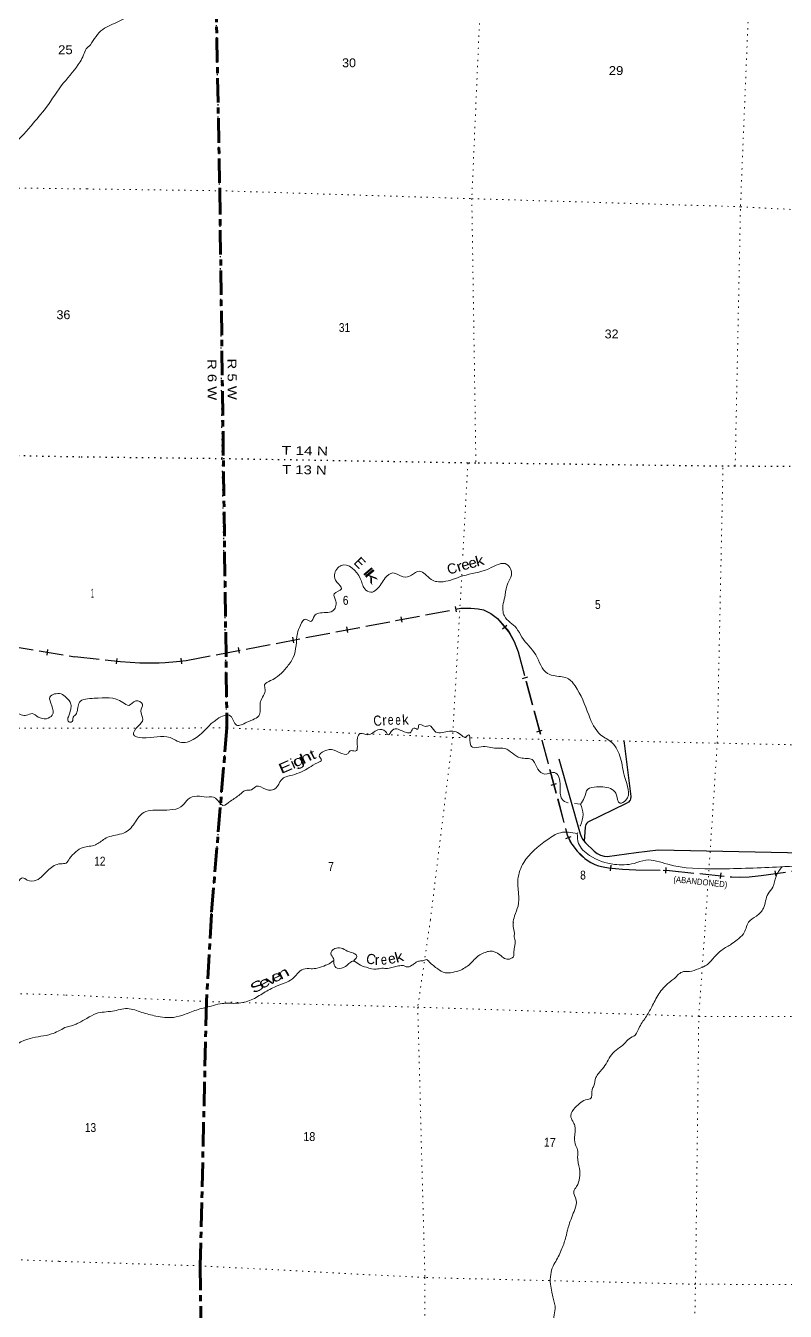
# Model space of a CAD drawing. Header units: feet. Extents: x -757852 to -501257, y -360805 to -170898.
# Drawn here: x -599646 to -584675, y -320693 to -295370 of the extents above; entities that cross this region are included whole.
import ezdxf
from ezdxf.enums import TextEntityAlignment as Align

# ---------------------------------------------------------------- set-up
doc = ezdxf.new("R2010")
doc.units = ezdxf.units.FT
doc.header["$LTSCALE"] = 80
for name, pattern in [('DOTTED', [1.5, 0.3, -1.2]), ('LONG_DASH_SHORT_DASH', [9.9, 6, -1.2, 1.5, -1.2]), ('LONG_DASHED', [7.5, 6, -1.5])]:
    doc.linetypes.add(name, pattern=pattern)
for name, color, linetype, lineweight in [('11', 7, 'LONG_DASH_SHORT_DASH', 60), ('29', 7, 'Continuous', 25), ('34', 7, 'Continuous', 13), ('39', 7, 'Continuous', 13), ('41', 7, 'Continuous', 13), ('6', 7, 'DOTTED', 25), ('63', 7, 'Continuous', 25), ('7', 7, 'DOTTED', 13)]:
    doc.layers.add(name, color=color, linetype=linetype, lineweight=lineweight)

msp = doc.modelspace()

# ---------------------------------------------------------------- linework, layer by layer
at = {"layer": '11'}
for points in [[(-596552.45, -267085.34), (-596809.06, -272229.21), (-596262.36, -272247.28), (-596162.41, -277668.92), (-596087.15, -282915.29), (-596090.16, -283029.13), (-596031.15, -288167.68), (-595926.38, -293234.57), (-595821.02, -298607.42), (-595679.43, -309193.63), (-595985.43, -312872.07)], [(-595985.43, -312872.07), (-596083.06, -314592.53), (-596204.95, -319798.24), (-596149.49, -325230.53), (-596540.17, -330311.18), (-596645.19, -335617.85), (-595173.92, -335702.92), (-595164.98, -343439.28), (-595212.28, -348759.83), (-595360.58, -353721.7), (-595510.64, -358641.28)]]:
    msp.add_lwpolyline(points, dxfattribs=at)
at = {"layer": '29'}
for points in [[(-587860.64, -309448.9), (-587722.93, -310550.22), (-587723.88, -310600.43), (-587730.28, -310623.25), (-587737.51, -310632.89), (-587766.06, -310661.39), (-587811.42, -310693.13), (-588567.7, -311059.28), (-588588.57, -311081.01), (-588604.97, -311106.79), (-588618.09, -311157.63), (-588639.24, -311437.05)], [(-589140.32, -309809.33), (-588720.23, -311289.86), (-588693.13, -311353.29), (-588676.49, -311380.16), (-588651.84, -311420.93), (-588614.49, -311468.72), (-588444.4, -311632.54), (-588384.69, -311676.45), (-588314.39, -311709.27), (-588246.44, -311730.37), (-588184.8, -311734.95), (-587615.62, -311656.19), (-587178.35, -311601.62), (-583681.17, -311676.31)]]:
    msp.add_lwpolyline(points, dxfattribs=at)
at = {"layer": '34', "linetype": 'LONG_DASHED'}
msp.add_lwpolyline([(-601750.29, -307295.64), (-598680.81, -307806.4)], dxfattribs=at)
at = {"layer": '39'}
for p, q in [((-588832.91, -310692.2), (-588713.91, -310706.96)), ((-588767.45, -311263.58), (-588776.17, -311285.93))]:
    msp.add_line(p, q, dxfattribs=at)
for points in [[(-598167.55, -288157.21), (-598372.21, -288251.93), (-598512.5, -288320.95), (-598722.95, -288295.69), (-598853.69, -288471.59), (-598917.44, -288618.94), (-599085.24, -288661.13), (-599357.66, -288793.32), (-599736.28, -288997.38), (-599870.39, -289231.55), (-599921.95, -289459.68), (-599977.52, -289601.2), (-600177.59, -289819.67), (-600563.39, -290244.9), (-600807.95, -290560.88), (-601271.2, -290945.99), (-601367.32, -291102.61), (-601455.91, -291195.02), (-601592.82, -291376.8), (-601703.11, -291623.63), (-601864.82, -291834.99), (-602141.46, -292061.66), (-602699.84, -292561.15), (-602766.19, -292648.07), (-602897.62, -292767.61), (-603082.89, -292783.21), (-603240.72, -292914.17), (-603251.33, -293195.63), (-603345.45, -293438.82), (-603512.61, -293796.94), (-603618.93, -294045.87), (-603689.98, -294247.37), (-603690.92, -294545.16), (-603805.63, -294981.02), (-603959.59, -295204.65), (-604187.4, -295319.82), (-604516.28, -295374.18), (-604669.65, -295400.62), (-604846.4, -295567.34), (-605162.54, -295935.91), (-605294.09, -296232.53), (-605491.62, -296342.4), (-605625.37, -296647.01), (-605611.61, -296745.94), (-605674.65, -296863.12), (-605870.3, -296892.56), (-605982.6, -297139.33), (-606015.97, -297277.36), (-605982.59, -297396.9), (-606049.04, -297487.84), (-605991.79, -297618.02), (-606002.41, -297728.43), (-606008.36, -297810.79), (-606120.39, -297874.46), (-606209.56, -298077.53), (-606434.5, -298671.68), (-606538.47, -298820.06), (-606638.75, -298982.61), (-606658.07, -299120.98), (-606736.51, -299209.62), (-606782.93, -299329.59)], [(-598366.27, -295746.33), (-598127.71, -295442.05), (-597814.57, -295289.13), (-597503.2, -295126.11), (-597202.65, -294994.98), (-597012.65, -294784.66), (-596655.44, -294636.87), (-596430.89, -294491.76), (-596286.66, -294264.19), (-595950.3, -294065.61), (-595457.21, -294027.82), (-595169.78, -293858.17), (-594885.49, -293571.82), (-594502.78, -293448.8), (-594019.92, -293255.94), (-593735.3, -292875.1), (-593494.31, -292471.05), (-593243.9, -292173.79), (-593157.57, -292013.12), (-592975.3, -291953.39), (-592691.63, -291773.58), (-592292.54, -291393.63), (-592080.97, -291123.54), (-591823.87, -291043.59), (-591154.02, -291006.25), (-590636.41, -290870.56), (-590232.95, -290476.64), (-589963.81, -290397), (-589633.86, -290457.62), (-589071.64, -290467.81), (-588572.29, -290582.98), (-588054.29, -290756.93), (-587738.23, -291054.44)], [(-604641.46, -304661.25), (-604523.52, -304529.59), (-604534.71, -304406.57), (-604586.68, -304308.72), (-604513.8, -304286.35), (-604435.87, -304219.83), (-604267.03, -304133.4), (-604306.86, -304031.82), (-604221.13, -303975.56), (-604108.06, -303867.65), (-604038.07, -303796.91), (-603793.69, -303746.53), (-603649.99, -303703.76), (-603683.56, -303592.27), (-603617.25, -303507.36), (-603492.13, -303399.74), (-603413.43, -303214.53), (-603335.69, -303156.06), (-603195.42, -303002.52), (-603060.2, -302806.61), (-602808.54, -302531.04), (-602434.48, -302177.97), (-602340.54, -301942.82), (-602319.03, -301796.46), (-602361.89, -301652.54), (-602328.84, -301528.59), (-602311.72, -301398.22), (-602339.5, -301296.93), (-602307.59, -301050.2), (-602214.69, -300859.3), (-601996.71, -300820.35), (-601671.66, -300757.85), (-601526.42, -300735.23), (-601411.06, -300615.3), (-601361.23, -300461.58), (-601319.05, -300205.04), (-601184.33, -299944.73), (-601112.91, -299727.14), (-600765.84, -299067.55), (-600568, -298772.56), (-600445.83, -298447.55), (-600329.18, -298186.8), (-600099.31, -297983.13), (-600018.98, -297814.06), (-599881.43, -297690.64), (-599721.26, -297545.65), (-599533.39, -297332.91), (-599243.74, -296979.79), (-598898.8, -296497.23), (-598573.5, -296080.59), (-598506.02, -295945.4), (-598452.98, -295825.96), (-598366.27, -295746.33)], [(-604488.53, -304838.31), (-604468.33, -305005.82), (-604499.88, -305065.42), (-604612.59, -304986.2), (-604725.17, -304987.48), (-604677.68, -305105.35), (-604668.69, -305236.36), (-604748.44, -305294.78), (-604819.53, -305240.73), (-604861.18, -305131.05), (-604964.76, -305176.82), (-604931.14, -305286.3), (-604789.62, -305422.56), (-604787.15, -305489.02), (-604972.52, -305508.64), (-605033.41, -305619.84), (-604927.81, -305745.16), (-604929.93, -305835.66), (-604912.24, -305938.72), (-604766.5, -305980.51), (-604660.6, -306007.24), (-604636.32, -306086.3), (-604690.57, -306171.51), (-604558.48, -306281.38), (-604396.94, -306249.1), (-604287.8, -306223.59), (-604165.73, -306160.17), (-604141.97, -306261.36), (-604309.93, -306396.1), (-604287.94, -306487.19), (-604023.86, -306453.39), (-603829.29, -306470.21), (-603693.47, -306592.24), (-603614.84, -306582.09), (-603624.73, -306489.28), (-603543.39, -306449.01), (-603381.39, -306483.15), (-603344.65, -306373.37), (-603419.53, -306309.17), (-603561.61, -306197.04), (-603496.33, -306069.85), (-603286.59, -306125.27), (-603089.33, -306198.5), (-602967.7, -306326.23), (-603015.13, -306377.39), (-603160.84, -306420.11), (-603010.81, -306536.46), (-602822.84, -306577.26), (-602670.85, -306695.67), (-602501.31, -306923.16), (-602542.68, -307058.98), (-602507.29, -307178.57), (-602398.51, -307340.19), (-602412.51, -307508.87), (-602337.89, -307669.66), (-602203.38, -307848), (-602151.58, -307867.38), (-601984.76, -307867.42), (-601799.03, -307918.24), (-601772.99, -307836.37), (-601896.72, -307712.62), (-601740.82, -307664.1), (-601595.88, -307740.08), (-601475.83, -307763.13), (-601391.65, -307773.23), (-601457.12, -307908.47), (-601476.54, -308137.39), (-601556.69, -308298.42), (-601417.5, -308448.71), (-601091.77, -308529.1), (-601034.52, -308659.27), (-600883.16, -308632.78), (-600906.83, -308527.57), (-600942.26, -308410), (-600776.65, -308375.81), (-600716.78, -308479.89), (-600678.66, -308740.4), (-600632.85, -308844.14), (-600565.94, -308990.65), (-600438.02, -308935.42), (-600355.08, -308826.77), (-600275.01, -308840.8), (-600257.25, -309026.35), (-600114.91, -309041.9), (-599892.02, -308964.84), (-599840.44, -308907.74), (-599736.78, -308944.48), (-599630.46, -308953.11), (-599517.12, -308919.65), (-599398.15, -308988.96), (-599238.16, -309023.05)], [(-598712.82, -308990.06), (-598647.4, -308915.64), (-598587.79, -308697.99), (-598294.56, -308618.96), (-597732.08, -308699.53), (-597613.01, -308758.84), (-597476.17, -308667.8), (-597345.26, -308735.45), (-597376.65, -308867.36), (-597336.6, -309035.24), (-597434.38, -309171.5), (-597522.77, -309334.13), (-597353.52, -309394.7), (-596801.04, -309392.59), (-596578.43, -309488.7), (-596276.62, -309387.76), (-595872, -309028.06), (-595607.37, -308968.4), (-595489.23, -309146.31), (-595286.99, -309091.1), (-595038.14, -308938.57), (-595015.78, -308683.79), (-594927.51, -308444.76), (-594937.32, -308354.04), (-594818.75, -308270.58), (-594509.11, -308015.03), (-594371.54, -307813.44), (-594289.61, -307343.03), (-594233.3, -307177.58), (-594121.96, -307061.77), (-594026.59, -307104.4), (-593955.6, -306995.61), (-593871.9, -306941.43), (-593595.63, -306898.16), (-593532.59, -306704.73), (-593565.26, -306563.17), (-593422.1, -306460.23), (-593515.28, -306329.2), (-593559.89, -306183.31), (-593426.84, -306001.7), (-593051.46, -306256.49), (-592964.13, -306461.76), (-592845.26, -306529.1), (-592729.44, -306475.74), (-592559.06, -306246.82), (-592410.03, -306150.07), (-592205.04, -306227.63), (-592043.44, -306191.51), (-591884.87, -306115.1), (-591655.86, -306277.71), (-591417.91, -306321.93), (-591029.38, -306207.1), (-590519.7, -306067.19), (-590161.98, -305979.73), (-590072.79, -306191.09), (-590145.07, -306352.11), (-590196.95, -306582.01), (-590237.96, -306918.16), (-590211.97, -306996.18), (-589973.71, -307238.9), (-589865.98, -307414.71), (-589593.41, -307765.4), (-589363.35, -308129.1), (-589211.87, -308177.16), (-588946.2, -308238.17), (-588818.94, -308372.07), (-588549.87, -308945.85), (-588314.43, -309335.82), (-588095.32, -309492.15), (-587922.09, -309798.12), (-587838.67, -310179.9), (-587819.98, -310625.02), (-587931.98, -310686.53), (-588015.5, -310489.39), (-588087.94, -310413.17), (-588396.11, -310365.16), (-588565.99, -310411.13), (-588638.36, -310576.17), (-588713.91, -310706.96)], [(-599238.16, -309023.05), (-599121.92, -308951.43), (-599131.6, -308764.06), (-599167.83, -308594.15), (-598949.33, -308533.08), (-598842.5, -308606.11), (-598755.03, -308733), (-598759.44, -308835.52), (-598805.06, -308981.3), (-598809.18, -309071.75), (-598749.3, -309089.31), (-598712.82, -308990.06)], [(-598784, -311772.55), (-598513.79, -311556.85), (-598273.5, -311506.63), (-598089.74, -311386.63), (-597957.86, -311333.67), (-597646.12, -311237), (-597461.93, -311018.49), (-597352.31, -310890.58), (-596988.96, -310819.35), (-596548.73, -310725.93), (-596443.27, -310603.95), (-596271.14, -310547.98), (-596076.65, -310562.96), (-595904.45, -310585.41), (-595759.32, -310727.8), (-595608.57, -310643.15), (-595426.63, -310515.06), (-595320.15, -310433.31), (-595193.22, -310418.43), (-595095.08, -310348.53), (-594917.84, -310411.32), (-594716.39, -310388.26), (-594607.83, -310222.12), (-594390.64, -310131.11), (-594059.58, -309984.67), (-593894.49, -309888.32), (-593816.86, -309836), (-593861.2, -309760.49), (-593762.36, -309662.46), (-593663.04, -309626.77), (-593465.64, -309686.05), (-593293.33, -309704.48), (-593253.95, -309655.22), (-593151.56, -309657.8), (-593107.02, -309399.57), (-593058.71, -309314.34), (-592902.57, -309336.38), (-592705.3, -309238.84), (-592553.52, -309274.84), (-592500.91, -309340.51), (-592420.18, -309244.04), (-592305.3, -309228.85), (-592142.22, -309295.3), (-592053.54, -309283.47), (-591999.36, -309204.42), (-591919.5, -309224.53), (-591895.29, -309138.69), (-591771.56, -309171.98), (-591686.8, -309156.03), (-591585.04, -309265.16), (-591330.13, -309273.62), (-591076.46, -309332.31), (-590983.34, -309384.93), (-590911.84, -309336.47), (-590887.7, -309497.93), (-590841.61, -309583.53), (-590666.55, -309571.88), (-590367.97, -309601.55), (-590205.41, -309607.67), (-589894.59, -309792.46), (-589662.41, -309826.48), (-589554.51, -310012.17), (-589416.36, -310112.17), (-589222.74, -310080.87), (-589110.65, -310341.06), (-589074.95, -310603.33), (-588958.24, -310676.65), (-588954.85, -310677.07)], [(-588776.39, -311284.42), (-588748.99, -311476.11), (-588533.91, -311714.77), (-588044.08, -311890.02), (-587655.87, -311869.68), (-587427.33, -311807.1), (-586993.38, -311886.43), (-586013.33, -311977.57), (-585382.26, -311965.38), (-584772.93, -311938.57), (-584050.03, -311868.39), (-583716.9, -311800.42), (-583092.57, -311735.79), (-582556.67, -311510.09), (-582243.96, -311455.67), (-582000.93, -311538.22), (-581577.33, -311386.08), (-581176.27, -311008.19), (-580979.85, -310944.8), (-580673.52, -311067.15), (-580092.69, -311055.7), (-579668.89, -310895.52), (-579426.44, -310676.47)], [(-588711.53, -310702.83), (-588660.56, -310905.34), (-588714.25, -311127.15), (-588717.83, -311136.33)], [(-588776.39, -311284.42), (-589107.39, -311265.99), (-589365.97, -311406.22), (-589831.05, -311854.87), (-589943.58, -312181.75), (-589932.56, -312467.53), (-589942.63, -312712.56), (-590011.64, -312903.83), (-590041.36, -313049.85)], [(-602878.54, -312693.94), (-602519.81, -312609.24), (-602150.55, -312461.29), (-601969.2, -312441.57), (-601484.65, -312348.76), (-601020.48, -312267.52), (-600489.47, -312250.3), (-600290.77, -312176.67), (-600188.09, -312169.11), (-600038.94, -312237.14), (-599801.54, -312226.84), (-599707.39, -312154.68), (-599614.02, -312201.23), (-599439.21, -312203.48), (-599191.07, -311992.22), (-598957.24, -311877.19), (-598850.4, -311863.7), (-598784, -311772.55)], [(-584738.88, -311936.42), (-584858.05, -312131.44), (-584919.37, -312336.98), (-585015.09, -312471.27), (-585106.36, -312750.44), (-585244.89, -312909.79), (-585398.43, -313026.54), (-585449.79, -313149.33)], [(-598871.89, -315104.94), (-598773.36, -315077.29), (-598668.11, -315042.32), (-598598.4, -315010), (-598441.76, -314923.01), (-598258.29, -314828.44), (-597935.92, -314780.48), (-597639.6, -314731.68), (-597357.14, -314804.96), (-597078.7, -314878.1), (-596734.56, -314903.13), (-596514.17, -314845.89), (-596246.38, -314747.99), (-595991.62, -314681.8), (-595813.68, -314635.26), (-595516.61, -314626.66), (-595234.19, -314573.41), (-594983.28, -314438.81), (-594742.53, -314307.92), (-594571.84, -314237.04), (-594429.46, -314173.3), (-594286.87, -314039.27), (-594173.9, -313954.51), (-594023.21, -313945.25), (-593898.49, -313933.16), (-593734.33, -313878.15), (-593638.52, -313828.98), (-593577.16, -313790.77), (-593572.48, -313833.1), (-593505.46, -313933.64), (-593341.92, -313898.69), (-593255.44, -313827.14), (-593192.26, -313795.01), (-593081.84, -313854.77), (-592927.42, -313917.93), (-592738.04, -313954.1), (-592625.22, -313937.61), (-592512.97, -313939.18), (-592401.9, -313914.61), (-592298.91, -313891.78), (-592198.43, -313884.94), (-592145.03, -313908.74), (-592035.78, -313878.08), (-591966.02, -313828.09), (-591902.84, -313795.96), (-591822.39, -313788.48), (-591749.51, -313766.71), (-591694.62, -313806.62), (-591522.68, -313950.67), (-591380.59, -314023.49), (-591236.03, -314018.05), (-591072.12, -313971.06), (-590867.17, -313830.99), (-590693.64, -313669.83), (-590591.96, -313624.87), (-590498.92, -313599.72), (-590300.67, -313672.32), (-590208.6, -313741.53), (-590112.75, -313754.63), (-590024.33, -313685.15), (-590026.82, -313636.87), (-590018.47, -313562.83), (-590008.31, -313494.87), (-589997.83, -313416.88), (-590018.84, -313319.81), (-590014.43, -313243.63), (-590040.37, -313112.26), (-590031.77, -313030.2), (-590030.17, -313025.74)], [(-585447.39, -313144.18), (-585500.83, -313259.01), (-585624.76, -313373.55), (-585733.72, -313458.44), (-585921.82, -313572.94), (-586095.6, -313742.13), (-586252.73, -313891.76), (-586386.78, -313945.73), (-586564.91, -313998.29), (-586683.36, -314002.55), (-586862.01, -314135.42), (-586936.09, -314195.32), (-587149.52, -314413.45), (-587291.83, -314665.98), (-587410.85, -314879.08), (-587545.83, -315089.67), (-587637.15, -315251.44), (-587751.81, -315326.11), (-587849.19, -315425.43), (-587976.62, -315523.79), (-588100.61, -315640.33), (-588187.3, -315782.17), (-588279.88, -315919.8), (-588409.58, -316090.39), (-588450.76, -316251.75), (-588481.08, -316323.08), (-588521.08, -316510.59), (-588579.56, -316520.78), (-588703.72, -316579.08), (-588815.26, -316681.96), (-588904.52, -316841.79), (-588865.73, -316947.46), (-588822.37, -317035.2), (-588831.84, -317271.88), (-588802.77, -317431.47), (-588764.18, -317543.15), (-588767.65, -317653.5), (-588730.79, -317883.63), (-588728.46, -318064.45), (-588789.99, -318235.2), (-588841.11, -318329.97), (-588796.39, -318502.11), (-588824.25, -318685.98), (-588938.16, -318991.64), (-588990.68, -319194.81), (-589064.19, -319427.44), (-589182.4, -319678.73), (-589252.55, -319805.02), (-589297.87, -319970.27), (-589303.87, -320160.87), (-589276.69, -320316.38), (-589248.42, -320437.78), (-589210.73, -320641.82), (-589234.01, -320807.77), (-589217.16, -320972.99), (-589238.49, -321141.01), (-589261.39, -321294.92), (-589318.49, -321516.02), (-589448.77, -321513.88), (-589516.89, -321511.71), (-589646.89, -321628.06), (-589726.92, -321685.76), (-589798.72, -321864.22), (-589670.94, -322073.14), (-589558.32, -322317.73), (-589436.03, -322446.15), (-589339, -322485.39), (-589211.36, -322507.54), (-589114.73, -322623.08), (-589192.37, -322859.6), (-589271.51, -322889.21), (-589291.14, -323003.06), (-589276.42, -323172.23), (-589412.3, -323475.17), (-589394.69, -323616.31), (-589400.63, -323804.91), (-589390.61, -323996.02), (-589305.18, -324085.1), (-589298.86, -324330.32), (-589374.97, -324454.41), (-589415.12, -324519.41), (-589551.62, -324587.36), (-589736.77, -324671.83), (-589976.72, -324840.91), (-590140.55, -325012.42), (-590296.87, -325200.23), (-590491.27, -325451.1), (-590711.59, -325697.13), (-590926.33, -325893.12), (-591168.3, -326126.4), (-591496.45, -326230.42), (-591802.2, -326387.36), (-592081.18, -326649.59), (-592296.28, -326793.35), (-592371.86, -326837.13), (-592470.84, -326860.09), (-592661.16, -326854.02)], [(-593577.7, -313802.27), (-593572.22, -313779.29), (-593576.6, -313746.45), (-593631.34, -313650.11), (-593613.82, -313595.37), (-593553.48, -313548.52), (-593428.83, -313538.44), (-593308.34, -313596.51), (-593184.66, -313641.35), (-593123.35, -313682.95), (-593187.95, -313793.51)], [(-598871.89, -315104.94), (-599138.72, -315231.11), (-599561.12, -315318.61), (-600009.91, -315564.38), (-600528.41, -316083.99), (-600767.96, -316470.08), (-600841, -317015.49), (-600913.88, -317703.77), (-600891.7, -318072.59), (-600954.73, -318322.46), (-601024.34, -318815.64), (-601262.17, -319360.74), (-601317.17, -319610.83)]]:
    msp.add_spline(points, degree=3, dxfattribs=at)
at = {"layer": '6'}
for points in [[(-595985.43, -312872.07), (-595679.43, -309201.81), (-595771.65, -303891.13), (-595821.78, -298620.74), (-595925.78, -293312.27), (-595925.18, -293243.61), (-596034.12, -288259.72), (-596034.19, -288181.31), (-596031.75, -288165.27), (-596092.07, -283054.3), (-596086.49, -282909.68), (-596163.41, -277811.01), (-596161.39, -277648.2), (-596259.67, -272275.55)], [(-598577.83, -303866.99), (-600963.47, -303819.61), (-603509.43, -303451.64), (-606321.03, -303270.35), (-611292.16, -303213.45), (-611517.18, -303209.97), (-616603.45, -303091.91), (-616784.33, -303091.52), (-622063.11, -302954.67), (-625868.94, -303260.23), (-630079.85, -303228.37)], [(-567087.21, -304945.64), (-569887.59, -304699.12), (-570151.99, -304668.31), (-575141.54, -304248.57), (-580419, -304099.01), (-580497.1, -304088.99), (-585662.71, -304046.8), (-585903.81, -304048.74), (-590773.57, -303983.88), (-590930.26, -303983.94), (-595770.45, -303900.77), (-598577.83, -303866.99)]]:
    msp.add_lwpolyline(points, dxfattribs=at)
at = {"layer": '63'}
for p, q in [((-591156.57, -306916.6), (-591177.2, -306807.93)), ((-592225.33, -307119.45), (-592245.96, -307010.78)), ((-590247.33, -307247.65), (-590163.01, -307176.08)), ((-594362.86, -307525.13), (-594383.48, -307416.46)), ((-593294.09, -307322.29), (-593314.72, -307213.62)), ((-599225.89, -307766.89), (-599207.73, -307657.78)), ((-595431.62, -307727.98), (-595452.24, -307619.31)), ((-597854.66, -307941.96), (-597846.55, -307831.65)), ((-596569.35, -307937.88), (-596581.95, -307827.99)), ((-589854.38, -308225.67), (-589747.54, -308197.04)), ((-589572.78, -309276.43), (-589465.94, -309247.79)), ((-589291.17, -310327.19), (-589184.33, -310298.55)), ((-588999.57, -311382.15), (-588897.94, -311338.52)), ((-588119.92, -312018.44), (-588108.76, -311908.39)), ((-587032, -312060.68), (-587024.39, -311950.34)), ((-585951.28, -312168.92), (-585940.01, -312058.88)), ((-584857.25, -312123.77), (-584872.39, -312014.2))]:
    msp.add_line(p, q, dxfattribs=at)
at = {"layer": '63', "linetype": 'LONG_DASHED', "lineweight": 13}
msp.add_lwpolyline([(-598678.68, -307801.27), (-597777.64, -307897.71), (-597399.06, -307925.51), (-597015.22, -307923.72), (-596898.26, -307915.05), (-596673, -307897.71), (-596480.41, -307875.63), (-591072.73, -306849.29), (-590965.72, -306844.48), (-590870.42, -306844.48), (-590731.8, -306857.48), (-590626.85, -306878.26), (-590480.55, -306952.84), (-590349.55, -307049.19), (-590129.66, -307308.25), (-590021.36, -307503.29), (-589941.75, -307704.6), (-588975.32, -311310.64), (-588922.15, -311434.48), (-588884.25, -311495.16), (-588780.28, -311629.52), (-588696.89, -311714.04), (-588628.67, -311776.89), (-588564.77, -311822.39), (-588508.46, -311857.07), (-588432.65, -311893.91), (-588360.09, -311919.92), (-588268.03, -311943.75), (-588159.64, -311963.65), (-587885.75, -311991.43), (-587623.66, -312002.27), (-587082.18, -312006.6), (-586956.55, -312015.27), (-585728.45, -312140.96), (-585570.58, -312149.21), (-585387.31, -312140.96), (-585149.2, -312113.12), (-583342.65, -311863.56)], dxfattribs=at)
at = {"layer": '63', "linetype": 'LONG_DASHED'}
for points in [[(-598678.24, -307797.19), (-597777.27, -307893.63), (-597398.92, -307921.41), (-597015.38, -307919.62), (-596898.57, -307910.96), (-596673.39, -307893.63), (-596481.03, -307871.57), (-591073.21, -306845.21), (-590965.81, -306840.38), (-590870.23, -306840.38), (-590731.21, -306853.42), (-590625.5, -306874.35), (-590478.39, -306949.34), (-590346.73, -307046.17), (-590126.27, -307305.91), (-590017.65, -307501.53), (-589937.85, -307703.31), (-588971.44, -311309.29), (-588918.51, -311432.57), (-588880.88, -311492.81), (-588777.19, -311626.82), (-588694.04, -311711.09), (-588626.08, -311773.7), (-588562.5, -311818.97), (-588506.48, -311853.47), (-588431.06, -311890.13), (-588358.88, -311916), (-588267.14, -311939.74), (-588159.06, -311959.59), (-587885.46, -311987.34), (-587623.56, -311998.17), (-587082.02, -312002.5), (-586956.2, -312011.18), (-585728.13, -312136.87), (-585570.57, -312145.11), (-585387.64, -312136.87), (-585149.72, -312109.05), (-583343.32, -311859.51)], [(-601749.45, -307291.62), (-598680.14, -307802.36)]]:
    msp.add_lwpolyline(points, dxfattribs=at)
at = {"layer": '7'}
for p, q in [((-590930.26, -303983.94), (-591034.91, -305867.64)), ((-586255.67, -313123.13), (-586204.88, -312354.35))]:
    msp.add_line(p, q, dxfattribs=at)
for points in [[(-590079.2, -272301.19), (-590396.49, -277663.33), (-590205.89, -282957.89), (-590528.06, -288273.66), (-590625.65, -293524.75), (-590853.83, -298776.55), (-590773.57, -303983.88)], [(-585662.71, -304046.8), (-585558.11, -298918.54), (-585344.32, -293680.44), (-585222.76, -288353.57), (-585315.61, -283168.03), (-584987.95, -277954.94), (-584914.81, -272474.03)], [(-598439.74, -298584.9), (-601181.84, -298550.32), (-606429.84, -298472.58), (-611680.21, -298324.35), (-616800.58, -298203.45), (-622290.93, -298089.61), (-625761.34, -298061.27), (-629933.76, -297919.16)], [(-598439.74, -298584.9), (-595821.78, -298620.74), (-590853.83, -298776.55), (-585555.82, -298935.1), (-580332.5, -299215.57), (-575137.54, -299208.24), (-570034.42, -299421.75)], [(-586191.02, -312144.64), (-586016.46, -309502.51), (-585903.81, -304048.74)], [(-591052.06, -306176.46), (-591230.52, -309388.73), (-591670.05, -312983.93)], [(-630223.22, -308438.46), (-626315.29, -308591.78), (-621950.52, -308364.24), (-616938.83, -308319.51), (-611558.47, -308581.58), (-606597.44, -308640.25), (-601348.73, -309202.96), (-598717.49, -309209.76)], [(-598717.49, -309209.76), (-595679.43, -309201.81), (-591230.52, -309388.73), (-586016.46, -309502.51), (-580675.77, -309613.47), (-575366.5, -309813.93), (-570023.46, -309999.45), (-568826.63, -310073.99)], [(-591670.05, -312983.93), (-591919.39, -314703.2), (-591778.38, -320029.76), (-591782.85, -325327.58), (-591760.21, -330401.33), (-591341.8, -335770.88)], [(-586353.26, -335923.91), (-586487.71, -330643.75), (-586565.46, -325409.58), (-586444.18, -320159.67), (-586380.24, -314883.82), (-586255.67, -313123.13)], [(-630365.95, -313625.36), (-626220.11, -313825.01), (-621943.63, -313536.99), (-616965.68, -313691.99), (-611901.05, -313986.1), (-606721.07, -314102.15), (-601427.17, -314390.21), (-598854.85, -314463.93)], [(-598854.85, -314463.93), (-596083.06, -314592.53), (-591919.39, -314703.2), (-586380.24, -314883.82), (-581078.06, -314884.18), (-575883.98, -314814.82), (-573395.8, -314983.96)], [(-598991.96, -319709.38), (-601508.23, -319615.87), (-606730.26, -319345.79), (-611912.79, -319175.35), (-617250.01, -318928.4), (-622410.78, -318845.06), (-626450.59, -319076.93), (-630511.11, -318841.96)], [(-576616.01, -320148), (-581178.82, -320182.95), (-586444.18, -320159.67), (-591778.38, -320029.76), (-596204.95, -319798.24), (-598991.96, -319709.38)]]:
    msp.add_lwpolyline(points, dxfattribs=at)

# ---------------------------------------------------------------- texts
at = {"layer": '41'}
for s, rotation, p in [('E', 314.136, (-593131.21, -306018.95)), ('C', 16.497, (-591215.73, -306158)), ('r', 3.778, (-592570, -309148.23))]:
    msp.add_text(s, height=200, rotation=rotation, dxfattribs=at).set_placement(p, align=Align.CENTER)
for s, rotation, width, p in [('e', 15.375, 1.1, (-590956.4, -306079.35)), ('e', 15.375, 1.1, (-590814.39, -306044.27)), ('k', 15.325, 1.25, (-590674.16, -306003.66)), ('l', 310.131, 1.6, (-592979.03, -306187.27)), ('k', 309.14, 2, (-592901.68, -306282)), ('r', 16.497, 1.25, (-591070.79, -306115.07)), ('k', 4.231, 0.95, (-592156.28, -309138.86)), ('C', 7.309, 0.85, (-592699.13, -309158.91)), ('e', 0.778, 0.75, (-592452.22, -309139.21)), ('e', 359.778, 0.7, (-592307.78, -309140.63)), ('h', 26.864, 1.45, (-594083.24, -309872.33)), ('t', 25.668, 1.25, (-593948.52, -309813.41)), ('E', 23.436, 1.45, (-594491.63, -310061.24)), ('i', 23.436, 1.1, (-594344.01, -309997.33)), ('g', 24.287, 1.45, (-594236.44, -309940.21)), ('e', 25.409, 1.35, (-594666.09, -314185.71)), ('n', 27.853, 1.5, (-594524.3, -314118.59)), ('e', 28.766, 1.45, (-594900.36, -314301.15)), ('v', 28.298, 1.55, (-594768.58, -314236.58))]:
    msp.add_text(s, height=200, rotation=rotation, dxfattribs=dict(at, width=width)).set_placement(p, align=Align.CENTER)
for s, rotation, width, p in [('C', 347.894, 0.95, (-592951.39, -313831.48)), ('e', 4.408, 0.8, (-592637.62, -313868.61)), ('k', 15.947, 1.25, (-592341.2, -313830.35)), ('S', 28.304, 1.5, (-595157.62, -314442.33))]:
    msp.add_text(s, height=200, rotation=rotation, dxfattribs=dict(at, width=width)).set_placement(p)
for s, rotation, p in [('r', 359.432, (-592767.51, -313868.92)), ('e', 12.482, (-592482.56, -313857.01))]:
    msp.add_text(s, height=200, rotation=rotation, dxfattribs=at).set_placement(p)
at = {"layer": '6'}
for s, rotation, width, p in [('R 6 W', 270.545, 1.25, (-596064.02, -301936.25)), ('R 5 W', 270.545, 1.25, (-595669.59, -301927.33)), ('T 14 N', 359.016, 1.3, (-594601.34, -303820.84)), ('T 13 N', 359.016, 1.25, (-594593.2, -304196.78))]:
    msp.add_text(s, height=175, rotation=rotation, dxfattribs=dict(at, width=width)).set_placement(p)
at = {"layer": '63', "width": 0.95}
msp.add_text('(ABANDONED)', height=120, rotation=354.156, dxfattribs=at).set_placement((-586885.6, -312239.56))
at = {"layer": '7'}
for s, width, p in [('25', 1.1, (-599006.43, -295930.73)), ('30', 1.05, (-593409.94, -296187.96)), ('29', 1.1, (-588153.82, -296341.21)), ('36', 1.05, (-599038.97, -301150.15)), ('31', 0.85, (-593474.36, -301402.71)), ('32', 1.05, (-588235.85, -301529.46)), ('1', 0.4, (-598363.77, -306635.51)), ('6', 0.85, (-593395.46, -306776.63)), ('5', 0.85, (-588425.67, -306858.1)), ('12', 0.85, (-598295.28, -311912.91)), ('7', 0.85, (-593683.67, -312018.87)), ('8', 0.85, (-588718.07, -312188.7)), ('13', 0.85, (-598479.46, -317161.1))]:
    msp.add_text(s, height=175, dxfattribs=dict(at, width=width)).set_placement(p)
at = {"layer": '7', "width": 0.9}
for s, p in [('18', (-594176.42, -317334.01)), ('17', (-589436.65, -317449.02))]:
    msp.add_text(s, height=175, rotation=358.174, dxfattribs=at).set_placement(p)

doc.saveas('drawing.dxf')
